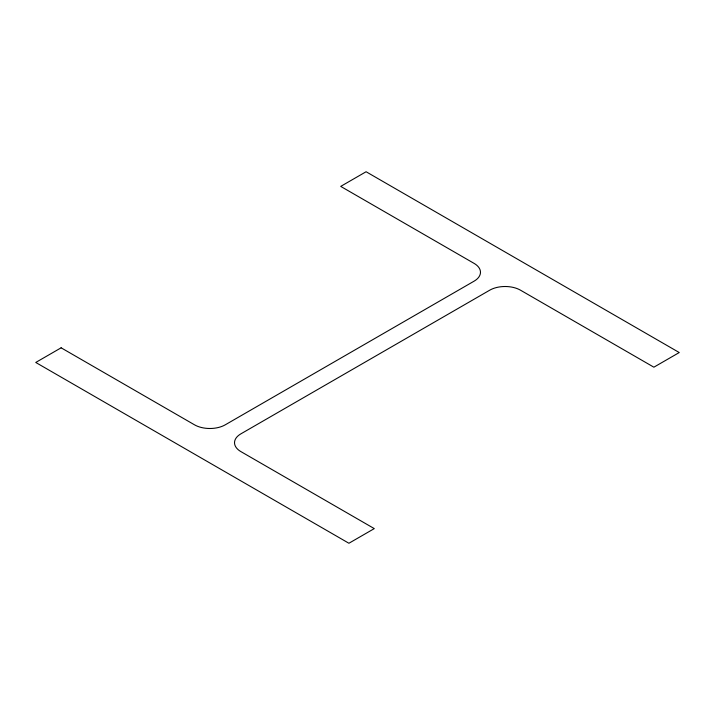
<?xml version="1.0" encoding="UTF-8"?>
<svg xmlns="http://www.w3.org/2000/svg" width="715" height="715" viewBox="0 0 715 715"><rect width="100%" height="100%" fill="white"/><g stroke="black" fill="none" stroke-linecap="round" stroke-linejoin="round"><path stroke-width="1.07" d="M61.124 347.812L35.75 362.46L348.911 543.257L374.285 528.608L240.892 451.603A21.745 12.557 0 0 1 240.892 433.844L489.739 290.183A21.745 12.557 0 0 1 520.493 290.183L653.876 367.188L679.25 352.54L366.089 171.743L340.715 186.392L474.108 263.397A21.745 12.557 0 0 1 474.108 281.156L225.261 424.817A21.745 12.557 0 0 1 194.507 424.817L61.124 347.812"/></g></svg>
